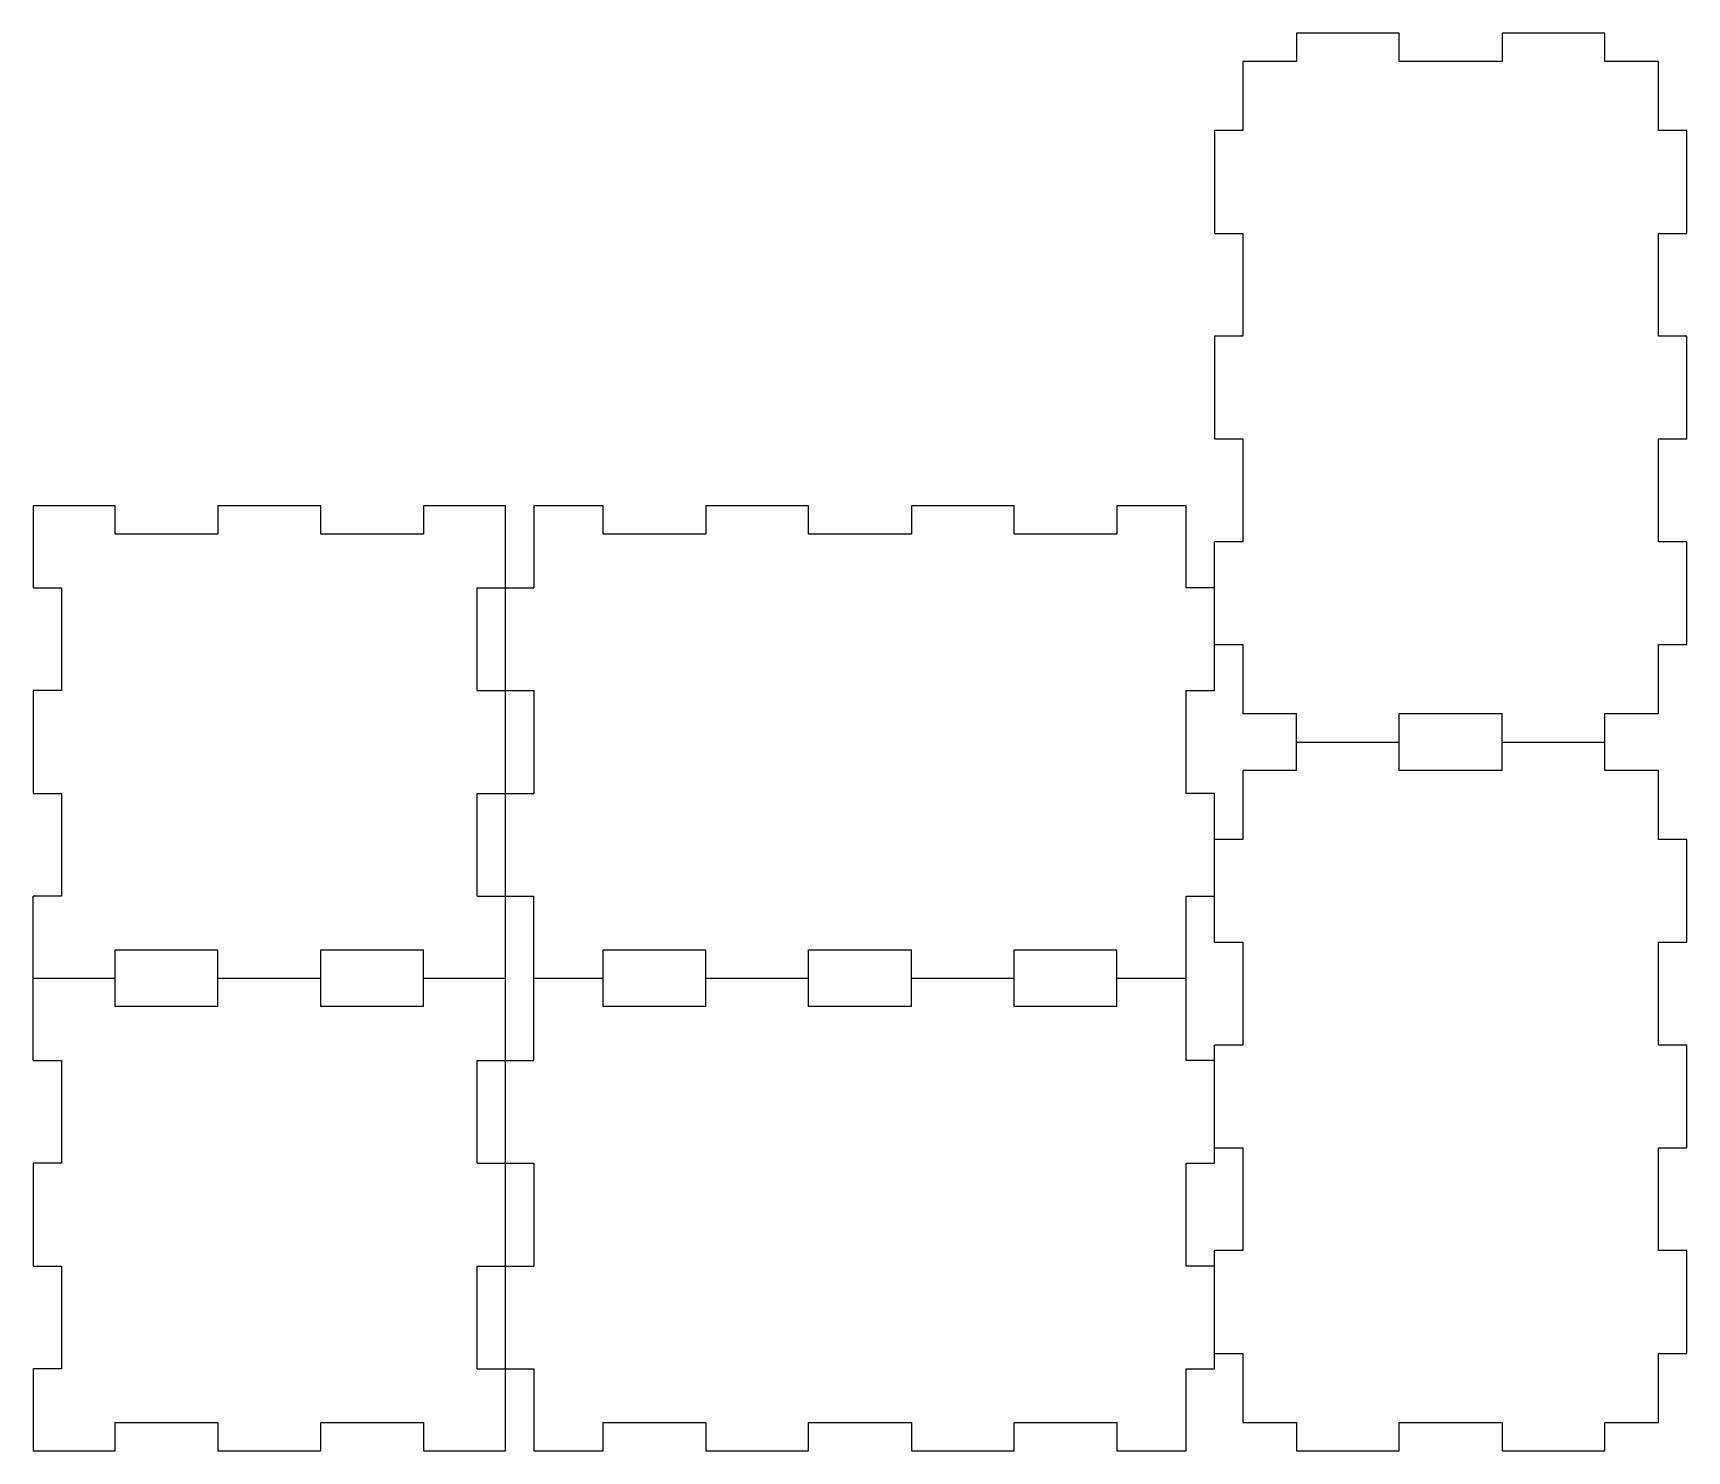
# Model space of a CAD drawing. Header units: millimetres. Extents: x 0 to 350, y 0 to 300.
import ezdxf

# ---------------------------------------------------------------- set-up
doc = ezdxf.new("R2010")
doc.units = ezdxf.units.MM

msp = doc.modelspace()

# ---------------------------------------------------------------- linework, layer by layer
at = {"layer": 'back_outsideCutPath'}
for p, q in [((0, 200), (0, 182.625)), ((17.375, 200), (0, 200)), ((17.375, 194), (17.375, 200)), ((60.875, 200), (39.125, 200)), ((39.125, 200), (39.125, 194)), ((60.875, 194), (60.875, 200)), ((100, 200), (82.625, 200)), ((82.625, 200), (82.625, 194)), ((100, 182.625), (100, 200)), ((39.125, 194), (17.375, 194)), ((82.625, 194), (60.875, 194)), ((0, 182.625), (6, 182.625)), ((6, 182.625), (6, 160.875)), ((94, 160.875), (94, 182.625)), ((94, 182.625), (106, 182.625)), ((100, 139.125), (100, 182.625)), ((6, 160.875), (0, 160.875)), ((0, 160.875), (0, 139.125)), ((94, 160.875), (106, 160.875)), ((0, 139.125), (6, 139.125)), ((6, 139.125), (6, 117.375)), ((94, 117.375), (94, 139.125)), ((94, 139.125), (106, 139.125)), ((6, 117.375), (0, 117.375)), ((94, 117.375), (106, 117.375)), ((17.375, 106), (39.125, 106)), ((60.875, 106), (82.625, 106))]:
    msp.add_line(p, q, dxfattribs=at)
at = {"layer": 'bottom_outsideCutPath'}
for p, q in [((289.125, 300), (267.375, 300)), ((267.375, 300), (267.375, 294)), ((289.125, 294), (289.125, 300)), ((332.625, 300), (310.875, 300)), ((310.875, 300), (310.875, 294)), ((332.625, 294), (332.625, 300)), ((256, 294), (256, 279.375)), ((267.375, 294), (256, 294)), ((310.875, 294), (289.125, 294)), ((344, 294), (332.625, 294)), ((344, 279.375), (344, 294)), ((256, 279.375), (250, 279.375)), ((250, 279.375), (250, 257.625)), ((350, 279.375), (344, 279.375)), ((350, 257.625), (350, 279.375)), ((250, 257.625), (256, 257.625)), ((256, 257.625), (256, 235.875)), ((344, 235.875), (344, 257.625)), ((344, 257.625), (350, 257.625)), ((256, 235.875), (250, 235.875)), ((250, 235.875), (250, 214.125)), ((350, 235.875), (344, 235.875)), ((350, 214.125), (350, 235.875)), ((250, 214.125), (256, 214.125)), ((256, 214.125), (256, 192.375)), ((344, 192.375), (344, 214.125)), ((344, 214.125), (350, 214.125)), ((256, 192.375), (250, 192.375)), ((350, 192.375), (344, 192.375)), ((350, 170.625), (350, 192.375)), ((250, 170.625), (256, 170.625)), ((256, 170.625), (256, 156)), ((344, 156), (344, 170.625)), ((344, 170.625), (350, 170.625)), ((256, 156), (267.375, 156)), ((289.125, 156), (310.875, 156)), ((332.625, 156), (344, 156))]:
    msp.add_line(p, q, dxfattribs=at)
at = {"layer": 'front_outsideCutPath'}
for p, q in [((100, 82.625), (100, 139.125)), ((0, 82.625), (0, 117.375)), ((17.375, 94), (17.375, 106)), ((39.125, 94), (39.125, 106)), ((60.875, 94), (60.875, 106)), ((82.625, 94), (82.625, 106)), ((0, 100), (17.375, 100)), ((39.125, 100), (60.875, 100)), ((82.625, 100), (100, 100)), ((39.125, 94), (17.375, 94)), ((82.625, 94), (60.875, 94)), ((0, 82.625), (6, 82.625)), ((6, 82.625), (6, 60.875)), ((94, 60.875), (94, 82.625)), ((94, 82.625), (106, 82.625)), ((100, 39.125), (100, 82.625)), ((6, 60.875), (0, 60.875)), ((0, 60.875), (0, 39.125)), ((94, 60.875), (106, 60.875)), ((0, 39.125), (6, 39.125)), ((6, 39.125), (6, 17.375)), ((94, 17.375), (94, 39.125)), ((94, 39.125), (106, 39.125)), ((100, 0), (100, 39.125)), ((6, 17.375), (0, 17.375)), ((0, 17.375), (0, 0)), ((94, 17.375), (106, 17.375)), ((17.375, 0), (17.375, 6)), ((17.375, 6), (39.125, 6)), ((39.125, 6), (39.125, 0)), ((60.875, 0), (60.875, 6)), ((60.875, 6), (82.625, 6)), ((82.625, 6), (82.625, 0)), ((0, 0), (17.375, 0)), ((39.125, 0), (60.875, 0)), ((82.625, 0), (100, 0))]:
    msp.add_line(p, q, dxfattribs=at)
at = {"layer": 'left_outsideCutPath'}
for p, q in [((106, 82.625), (106, 117.375)), ((244, 82.625), (244, 117.375)), ((120.625, 94), (120.625, 106)), ((142.375, 94), (142.375, 106)), ((164.125, 94), (164.125, 106)), ((185.875, 94), (185.875, 106)), ((207.625, 94), (207.625, 106)), ((229.375, 94), (229.375, 106)), ((106, 100), (120.625, 100)), ((142.375, 100), (164.125, 100)), ((185.875, 100), (207.625, 100)), ((229.375, 100), (244, 100)), ((142.375, 94), (120.625, 94)), ((185.875, 94), (164.125, 94)), ((229.375, 94), (207.625, 94)), ((250, 60.875), (250, 85.875)), ((250, 82.625), (244, 82.625)), ((106, 60.875), (106, 39.125)), ((244, 39.125), (244, 60.875)), ((244, 60.875), (250, 60.875)), ((250, 17.375), (250, 42.375)), ((250, 39.125), (244, 39.125)), ((106, 17.375), (106, 0)), ((244, 0), (244, 17.375)), ((244, 17.375), (250, 17.375)), ((120.625, 0), (120.625, 6)), ((120.625, 6), (142.375, 6)), ((142.375, 6), (142.375, 0)), ((164.125, 0), (164.125, 6)), ((164.125, 6), (185.875, 6)), ((185.875, 6), (185.875, 0)), ((207.625, 0), (207.625, 6)), ((207.625, 6), (229.375, 6)), ((229.375, 6), (229.375, 0)), ((106, 0), (120.625, 0)), ((142.375, 0), (164.125, 0)), ((185.875, 0), (207.625, 0)), ((229.375, 0), (244, 0))]:
    msp.add_line(p, q, dxfattribs=at)
at = {"layer": 'right_outsideCutPath'}
for p, q in [((106, 200), (106, 182.625)), ((120.625, 200), (106, 200)), ((120.625, 194), (120.625, 200)), ((164.125, 200), (142.375, 200)), ((142.375, 200), (142.375, 194)), ((164.125, 194), (164.125, 200)), ((207.625, 200), (185.875, 200)), ((185.875, 200), (185.875, 194)), ((207.625, 194), (207.625, 200)), ((244, 200), (229.375, 200)), ((229.375, 200), (229.375, 194)), ((244, 182.625), (244, 200)), ((142.375, 194), (120.625, 194)), ((185.875, 194), (164.125, 194)), ((229.375, 194), (207.625, 194)), ((250, 160.875), (250, 192.375)), ((250, 182.625), (244, 182.625)), ((106, 160.875), (106, 139.125)), ((244, 139.125), (244, 160.875)), ((244, 160.875), (250, 160.875)), ((250, 139.125), (244, 139.125)), ((244, 117.375), (250, 117.375)), ((120.625, 106), (142.375, 106)), ((164.125, 106), (185.875, 106)), ((207.625, 106), (229.375, 106))]:
    msp.add_line(p, q, dxfattribs=at)
at = {"layer": 'top_outsideCutPath'}
for p, q in [((267.375, 144), (267.375, 156)), ((289.125, 144), (289.125, 156)), ((310.875, 144), (310.875, 156)), ((332.625, 144), (332.625, 156)), ((267.375, 150), (289.125, 150)), ((310.875, 150), (332.625, 150)), ((256, 144), (256, 129.375)), ((267.375, 144), (256, 144)), ((310.875, 144), (289.125, 144)), ((344, 144), (332.625, 144)), ((344, 129.375), (344, 144)), ((250, 107.625), (250, 139.125)), ((256, 129.375), (250, 129.375)), ((350, 129.375), (344, 129.375)), ((350, 107.625), (350, 129.375)), ((250, 107.625), (256, 107.625)), ((256, 107.625), (256, 85.875)), ((344, 85.875), (344, 107.625)), ((344, 107.625), (350, 107.625)), ((256, 85.875), (250, 85.875)), ((350, 85.875), (344, 85.875)), ((350, 64.125), (350, 85.875)), ((250, 64.125), (256, 64.125)), ((256, 64.125), (256, 42.375)), ((344, 42.375), (344, 64.125)), ((344, 64.125), (350, 64.125)), ((256, 42.375), (250, 42.375)), ((350, 42.375), (344, 42.375)), ((350, 20.625), (350, 42.375)), ((250, 20.625), (256, 20.625)), ((256, 20.625), (256, 6)), ((344, 6), (344, 20.625)), ((344, 20.625), (350, 20.625)), ((256, 6), (267.375, 6)), ((267.375, 6), (267.375, 0)), ((289.125, 0), (289.125, 6)), ((289.125, 6), (310.875, 6)), ((310.875, 6), (310.875, 0)), ((332.625, 0), (332.625, 6)), ((332.625, 6), (344, 6)), ((267.375, 0), (289.125, 0)), ((310.875, 0), (332.625, 0))]:
    msp.add_line(p, q, dxfattribs=at)

doc.saveas('drawing.dxf')
